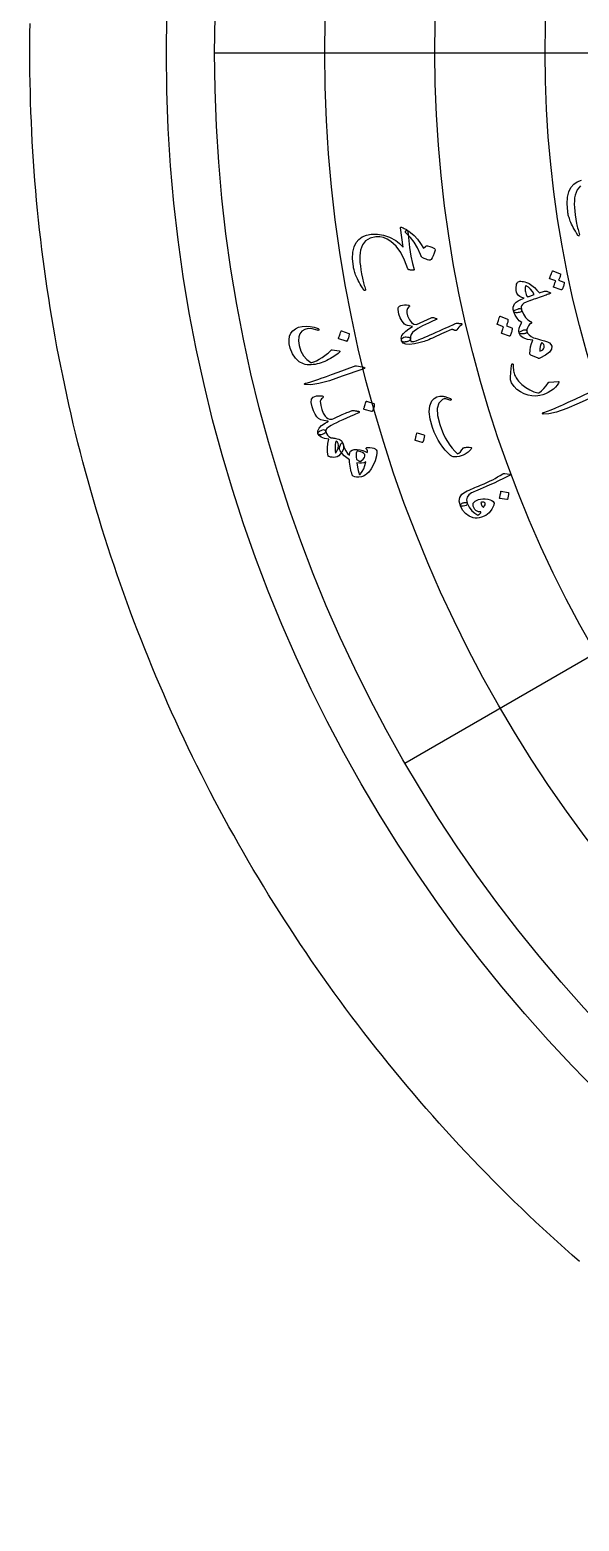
# Model space of a CAD drawing. Header units: millimetres. Extents: x -150 to 150, y -150 to 184.
# Drawn here: x -150 to -98.7, y -137.2 to 2.2 of the extents above; entities that cross this region are included whole.
import ezdxf

# ---------------------------------------------------------------- set-up
doc = ezdxf.new("R2010")
doc.units = ezdxf.units.MM
for name, color, linetype in [('CUT_OUTER', 1, 'Continuous'), ('ENGRAVE', 7, 'Continuous'), ('ENGRAVE_FINE', 8, 'Continuous'), ('GUIDE', 3, 'Continuous'), ('TEXT', 5, 'Continuous')]:
    doc.layers.add(name, color=color, linetype=linetype)

msp = doc.modelspace()

# ---------------------------------------------------------------- linework, layer by layer
at = {"layer": 'CUT_OUTER'}
msp.add_lwpolyline([(-98.671, -112.978), (-99.3624, -112.3705), (-100.05, -111.7587), (-100.7338, -111.1427), (-101.4139, -110.5225), (-102.0901, -109.8981), (-102.7626, -109.2697), (-103.4311, -108.6371), (-104.0957, -108.0004), (-104.7564, -107.3596), (-105.4132, -106.7148), (-106.066, -106.066), (-106.7148, -105.4132), (-107.3596, -104.7564), (-108.0004, -104.0957), (-108.6371, -103.4311), (-109.2697, -102.7626), (-109.8981, -102.0901), (-110.5225, -101.4139), (-111.1427, -100.7338), (-111.7587, -100.05), (-112.3705, -99.3624), (-112.978, -98.671), (-113.5813, -97.9759), (-114.1804, -97.2772), (-114.7751, -96.5747), (-115.3655, -95.8687), (-115.9516, -95.159), (-116.5333, -94.4457), (-117.1106, -93.7289), (-117.6835, -93.0086), (-118.252, -92.2847), (-118.816, -91.5574), (-119.3755, -90.8267), (-119.9306, -90.0925), (-120.4811, -89.3549), (-121.0271, -88.614), (-121.5686, -87.8697), (-122.1054, -87.1221), (-122.6377, -86.3712), (-123.1654, -85.6171), (-123.6884, -84.8598), (-124.2068, -84.0992), (-124.7204, -83.3355), (-125.2294, -82.5687), (-125.7337, -81.7987), (-126.2332, -81.0257), (-126.728, -80.2496), (-127.2181, -79.4705), (-127.7033, -78.6885), (-128.1837, -77.9034), (-128.6593, -77.1154), (-129.13, -76.3245), (-129.5959, -75.5308), (-130.0569, -74.7342), (-130.513, -73.9347), (-130.9642, -73.1325), (-131.4105, -72.3276), (-131.8518, -71.5199), (-132.2882, -70.7095), (-132.7196, -69.8965), (-133.1459, -69.0808), (-133.5673, -68.2625), (-133.9836, -67.4417), (-134.3949, -66.6183), (-134.8012, -65.7924), (-135.2023, -64.9641), (-135.5984, -64.1333), (-135.9894, -63.3), (-136.3752, -62.4644), (-136.7559, -61.6265), (-137.1315, -60.7862), (-137.5019, -59.9436), (-137.8671, -59.0988), (-138.2271, -58.2518), (-138.5819, -57.4025), (-138.9315, -56.5511), (-139.2759, -55.6976), (-139.615, -54.8419), (-139.9489, -53.9843), (-140.2775, -53.1245), (-140.6009, -52.2628), (-140.9189, -51.3991), (-141.2316, -50.5335), (-141.539, -49.6659), (-141.8411, -48.7965), (-142.1378, -47.9253), (-142.4292, -47.0523), (-142.7153, -46.1774), (-142.9959, -45.3009), (-143.2712, -44.4226), (-143.5411, -43.5427), (-143.8055, -42.6611), (-144.0646, -41.778), (-144.3182, -40.8932), (-144.5664, -40.0069), (-144.8092, -39.1191), (-145.0465, -38.2298), (-145.2783, -37.3391), (-145.5047, -36.447), (-145.7256, -35.5535), (-145.941, -34.6587), (-146.1509, -33.7626), (-146.3553, -32.8652), (-146.5542, -31.9665), (-146.7476, -31.0667), (-146.9355, -30.1657), (-147.1178, -29.2635), (-147.2946, -28.3603), (-147.4658, -27.456), (-147.6315, -26.5506), (-147.7916, -25.6443), (-147.9462, -24.737), (-148.0952, -23.8287), (-148.2386, -22.9196), (-148.3765, -22.0096), (-148.5087, -21.0987), (-148.6354, -20.1871), (-148.7565, -19.2747), (-148.8719, -18.3616), (-148.9818, -17.4478), (-149.086, -16.5333), (-149.1847, -15.6182), (-149.2777, -14.7026), (-149.3651, -13.7863), (-149.4469, -12.8696), (-149.523, -11.9524), (-149.5936, -11.0347), (-149.6585, -10.1166), (-149.7177, -9.1981), (-149.7713, -8.2793), (-149.8193, -7.3602), (-149.8617, -6.4407), (-149.8984, -5.5211), (-149.9294, -4.6012), (-149.9548, -3.6812), (-149.9746, -2.761), (-149.9887, -1.8407), (-149.9972, -0.9204), (-150, 0), (-149.9972, 0.9204), (-149.9887, 1.8407), (-149.9746, 2.761)], dxfattribs=at)
at = {"layer": 'ENGRAVE'}
for radius in [132.75, 112.1737]:
    msp.add_circle((0, 0), radius, dxfattribs=at)
at = {"layer": 'ENGRAVE_FINE'}
for points in [[(-132.75, 0), (-112.1737, 0)], [(-112.1737, 0), (-91.5975, 0)], [(-114.9649, -66.375), (-97.1453, -56.0869)]]:
    msp.add_lwpolyline(points, dxfattribs=at)
for radius in [122.4619, 101.8856]:
    msp.add_circle((0, 0), radius, dxfattribs=at)
at = {"layer": 'GUIDE'}
msp.add_circle((0, 0), 137.25, dxfattribs=at)
at = {"layer": 'TEXT'}
for points in [[(-98.6819, -17.0793), (-98.7121, -17.09), (-98.7488, -17.0934), (-98.7782, -17.0896), (-98.8004, -17.0786), (-98.8153, -17.0604), (-98.94, -16.8585), (-99.0541, -16.6662), (-99.1576, -16.4837), (-99.2506, -16.3111), (-99.3336, -16.149), (-99.407, -15.998), (-99.4708, -15.8582), (-99.5251, -15.7297), (-99.5692, -15.6076), (-99.6099, -15.4884), (-99.6472, -15.3721), (-99.6811, -15.2587), (-99.7107, -15.1476), (-99.7353, -15.0382), (-99.7548, -14.9305), (-99.7692, -14.8244), (-99.8205, -14.0939), (-99.7878, -13.4752), (-99.673, -12.9693), (-99.4779, -12.5768), (-99.2091, -12.2742), (-98.8789, -12.0468), (-98.4879, -11.8939)], [(-98.5853, -12.4211), (-98.8924, -12.7926), (-99.0772, -13.2931), (-99.1189, -13.5461), (-99.1437, -13.8217), (-99.1515, -14.1197), (-99.1419, -14.4402), (-99.1154, -14.7824), (-99.0723, -15.1459), (-99.0123, -15.5304), (-98.9351, -15.9359), (-98.9039, -16.0794), (-98.8719, -16.2203), (-98.8392, -16.3586), (-98.8059, -16.4943), (-98.7719, -16.6264), (-98.7377, -16.754), (-98.703, -16.877), (-98.6681, -16.9956)], [(-96.815, -31.9041), (-98.7018, -32.7246), (-99.8597, -33.2282), (-100.8049, -33.5698), (-101.5382, -33.7467), (-102.0599, -33.7575), (-102.1075, -33.7436), (-102.1361, -33.7269), (-102.1459, -33.7072), (-102.1368, -33.6846), (-102.1182, -33.6629), (-102.0912, -33.6428), (-102.0559, -33.6245), (-102.0124, -33.6079), (-101.6684, -33.4946), (-101.3088, -33.3584), (-100.9335, -33.1995), (-100.5425, -33.0182), (-100.4396, -32.9728), (-100.1628, -32.8475), (-99.7118, -32.6424), (-99.0865, -32.3582), (-97.7027, -31.7188)]]:
    msp.add_lwpolyline(points, dxfattribs=at)
for points in [[(-114.6495, -17.2478), (-114.5372, -18.1929), (-114.409, -19.0053), (-114.2676, -19.6849), (-114.1155, -20.2314), (-114.1104, -20.2482), (-114.1089, -20.2632), (-114.111, -20.2765), (-114.1167, -20.2881), (-114.1257, -20.2975), (-114.1375, -20.304), (-114.1522, -20.3078), (-114.1697, -20.3088), (-114.239, -20.3063), (-114.3028, -20.3033), (-114.361, -20.2997), (-114.4136, -20.2956), (-114.4607, -20.291), (-114.5022, -20.2859), (-114.5381, -20.2802), (-114.5685, -20.274), (-114.618, -20.2582), (-114.6562, -20.2366), (-114.6832, -20.2092), (-114.699, -20.1761), (-114.9983, -19.3545), (-115.3611, -18.6542), (-115.7895, -18.0747), (-116.2856, -17.6156), (-116.6245, -17.3954), (-116.9699, -17.2491), (-117.3218, -17.1775), (-117.6805, -17.181), (-118.2259, -17.3079), (-118.6487, -17.5587), (-118.9482, -17.9344), (-119.1232, -18.4352), (-119.1601, -18.6871), (-119.1799, -18.9611), (-119.1823, -19.257), (-119.1673, -19.5747), (-119.1351, -19.9137), (-119.0862, -20.2735), (-119.0203, -20.654), (-118.9373, -21.0549), (-118.9041, -21.1968), (-118.8702, -21.3361), (-118.8357, -21.4728), (-118.8005, -21.6069), (-118.7649, -21.7375), (-118.729, -21.8635), (-118.6928, -21.9851), (-118.6564, -22.1022), (-118.6478, -22.1384), (-118.6521, -22.1662), (-118.6692, -22.1856), (-118.6993, -22.1966), (-118.7359, -22.2005), (-118.7654, -22.1971), (-118.7877, -22.1866), (-118.8028, -22.1688), (-118.9299, -21.9703), (-119.0464, -21.7814), (-119.1522, -21.602), (-119.2476, -21.4324), (-119.3327, -21.273), (-119.4082, -21.1245), (-119.4739, -20.987), (-119.53, -20.8605), (-119.5759, -20.7403), (-119.6184, -20.6229), (-119.6574, -20.5083), (-119.693, -20.3965), (-119.7244, -20.287), (-119.7506, -20.179), (-119.7718, -20.0725), (-119.7879, -19.9677), (-119.8516, -19.2448), (-119.8301, -18.6309), (-119.725, -18.1269), (-119.5379, -17.7332), (-119.2753, -17.427), (-118.9501, -17.1936), (-118.5625, -17.0327), (-118.113, -16.9435), (-117.5404, -16.9366), (-116.9696, -17.0333), (-116.4003, -17.2321), (-115.8321, -17.5318), (-115.655, -17.6548), (-115.4812, -17.7979), (-115.3107, -17.9608), (-115.1434, -18.1435), (-115.3955, -16.358), (-115.3832, -16.3125), (-115.3526, -16.2899), (-115.3038, -16.29), (-115.2367, -16.3129), (-115.1372, -16.3599), (-115.0476, -16.4025), (-114.9679, -16.4408), (-114.8983, -16.4749), (-114.8391, -16.5048), (-114.7908, -16.5306), (-114.7534, -16.5524), (-114.7269, -16.5701), (-114.7158, -16.6171), (-114.6995, -16.7458), (-114.6775, -16.956), (-114.6495, -17.2478)], [(-113.5255, -18.8344), (-113.7964, -18.2268), (-114.1011, -17.699), (-114.4408, -17.251), (-114.8165, -16.8828), (-114.8741, -16.8261), (-114.9099, -16.7709), (-114.9239, -16.7171), (-114.916, -16.6649), (-114.855, -16.5965), (-114.7557, -16.5911), (-114.6183, -16.6484), (-114.4426, -16.7681), (-114.1126, -17.0622), (-113.8017, -17.4087), (-113.5096, -17.8075), (-113.2355, -18.2585), (-113.0521, -18.0881), (-113.0048, -18.0541), (-112.9554, -18.0338), (-112.9038, -18.0269), (-112.85, -18.0336), (-112.6386, -18.099), (-112.4624, -18.1615), (-112.3214, -18.2212), (-112.2157, -18.2781), (-112.1637, -18.3171), (-112.1329, -18.3585), (-112.1233, -18.4025), (-112.135, -18.449), (-112.2389, -18.7255), (-112.3399, -18.9606), (-112.438, -19.1542), (-112.5337, -19.3061), (-112.5673, -19.3383), (-112.6133, -19.3587), (-112.6717, -19.3673), (-112.7425, -19.3642), (-112.8571, -19.3361), (-112.9995, -19.2838), (-113.1694, -19.2072), (-113.367, -19.1061), (-113.3989, -19.076), (-113.436, -19.0207), (-113.4782, -18.9402), (-113.5255, -18.8344)], [(-100.1216, -21.4231), (-100.1093, -21.4308), (-100.1002, -21.4433), (-100.0944, -21.4606), (-100.0918, -21.4828), (-100.1052, -21.567), (-100.1221, -21.6494), (-100.1426, -21.7301), (-100.1667, -21.809), (-100.1947, -21.8868), (-100.227, -21.9641), (-100.2637, -22.0408), (-100.3047, -22.1169), (-100.3188, -22.133), (-100.3355, -22.1424), (-100.3547, -22.1451), (-100.3764, -22.1411), (-101.0808, -21.8953), (-101.0912, -21.8866), (-101.0946, -21.8712), (-101.0908, -21.849), (-101.08, -21.82), (-101.0686, -21.7993), (-101.0541, -21.7665), (-101.0362, -21.7214), (-101.0151, -21.6643), (-100.9902, -21.5943), (-100.9612, -21.5111), (-100.9281, -21.4146), (-100.8907, -21.3047), (-101.4372, -21.1027), (-101.4549, -21.0917), (-101.4622, -21.0745), (-101.4591, -21.0509), (-101.4456, -21.0209), (-101.4339, -20.995), (-101.4167, -20.9544), (-101.3939, -20.8992), (-101.3656, -20.8293), (-101.3319, -20.7437), (-101.293, -20.6416), (-101.2489, -20.5229), (-101.1994, -20.3877), (-101.1896, -20.3727), (-101.1784, -20.3648), (-101.1658, -20.3638), (-101.1518, -20.3698), (-100.4743, -20.6378), (-100.462, -20.6456), (-100.453, -20.6583), (-100.4473, -20.6757), (-100.4449, -20.6979), (-100.4534, -20.7689), (-100.4659, -20.8386), (-100.4824, -20.9071), (-100.5028, -20.9745), (-100.5267, -21.0405), (-100.5534, -21.1051), (-100.5831, -21.1683), (-100.6158, -21.2301)], [(-101.4463, -22.3771), (-101.3849, -22.4128), (-101.3706, -22.4484), (-101.4034, -22.484), (-101.4833, -22.5196), (-101.5326, -22.5363), (-101.6006, -22.5603), (-101.6874, -22.5917), (-101.7928, -22.6304), (-101.9181, -22.6762), (-102.0644, -22.7288), (-102.2316, -22.7883), (-102.4198, -22.8546), (-102.6046, -22.92), (-102.7702, -22.9786), (-102.9164, -23.0302), (-103.0432, -23.0748), (-103.1503, -23.1124), (-103.2369, -23.1428), (-103.3032, -23.166), (-103.3492, -23.1819), (-103.6372, -23.2905), (-103.8546, -23.4028), (-104.0015, -23.5189), (-104.0778, -23.6387), (-104.1003, -23.7162), (-104.1063, -23.8051), (-104.0957, -23.9053), (-104.0684, -24.0168), (-104.0638, -24.0855), (-104.0841, -24.1437), (-104.1294, -24.1915), (-104.1995, -24.229), (-104.288, -24.2571), (-104.3798, -24.2752), (-104.4751, -24.2833), (-104.5738, -24.2812), (-104.6603, -24.2692), (-104.7271, -24.2493), (-104.7743, -24.2216), (-104.8018, -24.1861), (-104.8495, -23.969), (-104.8533, -23.7735), (-104.8132, -23.5999), (-104.7294, -23.4481), (-104.5884, -23.305), (-104.391, -23.1692), (-104.1374, -23.0407), (-103.8274, -22.9195), (-104.0485, -22.8467), (-104.228, -22.7622), (-104.3661, -22.6662), (-104.4626, -22.5589), (-104.5091, -22.4648), (-104.5439, -22.3499), (-104.5669, -22.2141), (-104.5781, -22.0576), (-104.576, -21.8897), (-104.5622, -21.7463), (-104.5366, -21.6276), (-104.4995, -21.5334), (-104.4462, -21.4526), (-104.3851, -21.3939), (-104.3163, -21.3573), (-104.2398, -21.3427), (-104.1407, -21.3422), (-104.0286, -21.3529), (-103.9035, -21.3748), (-103.7654, -21.4077), (-103.6254, -21.447), (-103.5128, -21.4834), (-103.4274, -21.5167), (-103.3692, -21.5472), (-103.1193, -21.7307), (-102.8769, -21.9362), (-102.6421, -22.1636), (-102.4146, -22.4128), (-102.2602, -22.3679), (-102.1265, -22.3307), (-102.0136, -22.3013), (-101.9215, -22.2796), (-101.8429, -22.2671), (-101.7705, -22.2655), (-101.7043, -22.2747), (-101.6443, -22.2946)], [(-102.9005, -22.5787), (-103.0663, -22.3063), (-103.2454, -22.0829), (-103.438, -21.9087), (-103.6444, -21.7838), (-103.6702, -21.778), (-103.6915, -21.783), (-103.7085, -21.7988), (-103.7211, -21.8255), (-103.7396, -21.9186), (-103.7479, -22.0171), (-103.7458, -22.121), (-103.7335, -22.2301), (-103.7107, -22.3446), (-103.6777, -22.4643), (-103.6342, -22.5892), (-103.5803, -22.7193), (-103.5691, -22.7387), (-103.5525, -22.7581), (-103.5306, -22.7774), (-103.5034, -22.7966), (-103.4376, -22.777), (-103.3691, -22.7552), (-103.2978, -22.7312), (-103.2238, -22.7051), (-103.1471, -22.6768), (-103.0676, -22.6462), (-102.9855, -22.6135), (-102.9005, -22.5787)], [(-115.2801, -26.9371), (-115.3061, -26.7863), (-115.3103, -26.6509), (-115.2927, -26.5309), (-115.2533, -26.4263), (-115.1101, -26.2168), (-114.898, -26.003), (-114.6171, -25.7849), (-114.2674, -25.5629), (-114.5316, -25.5225), (-114.7448, -25.4714), (-114.907, -25.4096), (-115.0181, -25.3373), (-115.2321, -25.0834), (-115.4014, -24.7728), (-115.5257, -24.4057), (-115.6043, -23.9826), (-115.6007, -23.8576), (-115.5568, -23.7532), (-115.4724, -23.6696), (-115.3478, -23.6066), (-115.1946, -23.5651), (-115.0244, -23.5461), (-114.8373, -23.5494), (-114.6334, -23.5749), (-114.6048, -23.5824), (-114.5818, -23.5948), (-114.5645, -23.6123), (-114.5527, -23.6346), (-114.5474, -23.665), (-114.5523, -23.6918), (-114.5674, -23.715), (-114.5928, -23.7346), (-114.7328, -23.8807), (-114.8018, -24.0708), (-114.7996, -24.3045), (-114.7258, -24.5817), (-114.5533, -24.951), (-114.356, -25.2068), (-114.1346, -25.3493), (-113.8896, -25.379), (-112.5327, -24.7672), (-112.4695, -24.7429), (-112.4116, -24.7292), (-112.359, -24.7261), (-112.3117, -24.7336), (-112.067, -24.8074), (-112.0346, -24.8186), (-112.0105, -24.8306), (-111.9948, -24.8436), (-111.9874, -24.8574), (-111.9938, -24.88), (-112.0153, -24.9031), (-112.052, -24.9267), (-112.1037, -24.9509), (-112.4508, -25.1034), (-112.7692, -25.2495), (-113.0591, -25.3891), (-113.3204, -25.5222), (-113.5533, -25.6478), (-113.7581, -25.765), (-113.9347, -25.8737), (-114.0832, -25.9739), (-114.2664, -26.138), (-114.3912, -26.3191), (-114.4576, -26.5169), (-114.4655, -26.7314), (-114.4712, -26.7925), (-114.503, -26.8482), (-114.5609, -26.8985), (-114.6449, -26.9433), (-114.6906, -26.9609), (-114.7373, -26.9767), (-114.7848, -26.9907), (-114.8332, -27.0031), (-114.8827, -27.0128), (-114.9335, -27.0189), (-114.9857, -27.0215), (-115.0391, -27.0205), (-115.1381, -27.0117), (-115.2112, -26.9948), (-115.2585, -26.97), (-115.2801, -26.9371)], [(-104.9919, -25.7003), (-104.9793, -25.7082), (-104.9696, -25.7212), (-104.963, -25.7393), (-104.9595, -25.7626), (-104.9694, -25.8515), (-104.9829, -25.9385), (-105, -26.0238), (-105.0207, -26.1073), (-105.0455, -26.1896), (-105.0746, -26.2715), (-105.1081, -26.3528), (-105.146, -26.4337), (-105.1595, -26.4509), (-105.1758, -26.4611), (-105.195, -26.4642), (-105.2169, -26.4604), (-105.9334, -26.2144), (-105.9442, -26.2054), (-105.9482, -26.1892), (-105.9454, -26.1658), (-105.9357, -26.1352), (-105.9253, -26.1132), (-105.9121, -26.0784), (-105.8961, -26.0307), (-105.8773, -25.9701), (-105.8553, -25.8961), (-105.8298, -25.808), (-105.8006, -25.7059), (-105.7677, -25.5897), (-106.3239, -25.387), (-106.3421, -25.3759), (-106.3502, -25.3578), (-106.3481, -25.333), (-106.3358, -25.3012), (-106.3251, -25.2737), (-106.3095, -25.2307), (-106.289, -25.1722), (-106.2636, -25.0981), (-106.2334, -25.0074), (-106.1987, -24.8993), (-106.1594, -24.7735), (-106.1154, -24.6303), (-106.1062, -24.6144), (-106.0953, -24.6058), (-106.0828, -24.6046), (-106.0685, -24.6106), (-105.3784, -24.8802), (-105.3657, -24.8882), (-105.3562, -24.9013), (-105.3497, -24.9195), (-105.3464, -24.9429), (-105.352, -25.0177), (-105.3616, -25.0914), (-105.3752, -25.1638), (-105.3928, -25.2351), (-105.414, -25.305), (-105.4381, -25.3735), (-105.4652, -25.4405), (-105.4954, -25.5061)], [(-103.5868, -26.0157), (-103.5913, -26.0858), (-103.6011, -26.1388), (-103.6163, -26.1747), (-103.6369, -26.1935), (-103.6718, -26.2088), (-103.7159, -26.2221), (-103.7691, -26.2334), (-103.8315, -26.2426), (-104.0345, -26.2607), (-104.1831, -26.2594), (-104.2772, -26.2388), (-104.3168, -26.199), (-104.3415, -25.969), (-104.3037, -25.7238), (-104.2034, -25.4637), (-104.0404, -25.1891), (-104.2901, -25.0254), (-104.5005, -24.8036), (-104.6713, -24.5237), (-104.8018, -24.1861), (-104.8029, -24.1466), (-104.787, -24.1108), (-104.7541, -24.0788), (-104.7043, -24.0505), (-104.3771, -23.906), (-104.3405, -23.89), (-104.2985, -23.8836), (-104.2511, -23.8869), (-104.1983, -23.8996), (-104.1554, -23.9184), (-104.1195, -23.9442), (-104.0905, -23.977), (-104.0684, -24.0168), (-103.9108, -24.4169), (-103.7205, -24.7308), (-103.4982, -24.9585), (-103.2445, -25.0999), (-103.2106, -25.1154), (-103.1839, -25.1369), (-103.1642, -25.1645), (-103.1517, -25.1981), (-103.1485, -25.2313), (-103.1566, -25.2575), (-103.1761, -25.2768), (-103.2069, -25.2892), (-103.2371, -25.2977), (-103.2628, -25.3073), (-103.2839, -25.3178), (-103.3004, -25.3294), (-103.4306, -25.5069), (-103.5218, -25.6805), (-103.5738, -25.8501), (-103.5868, -26.0157)], [(-121.095, -27.9806), (-121.217, -28.0795), (-121.3455, -28.1779), (-121.4804, -28.2759), (-121.622, -28.3734), (-121.7712, -28.4698), (-121.9295, -28.5641), (-122.0968, -28.6565), (-122.2732, -28.7469), (-122.4503, -28.8307), (-122.6279, -28.9051), (-122.8062, -28.9702), (-122.9851, -29.0258), (-123.1651, -29.072), (-123.3468, -29.109), (-123.5301, -29.1366), (-123.7151, -29.1549), (-123.9127, -29.1594), (-124.0995, -29.146), (-124.2754, -29.1148), (-124.4404, -29.0656), (-124.8378, -28.859), (-125.1769, -28.5429), (-125.457, -28.1172), (-125.6768, -27.5822), (-125.7743, -27.1815), (-125.7974, -26.8169), (-125.7467, -26.4892), (-125.6222, -26.1988), (-125.4335, -25.9611), (-125.1933, -25.775), (-124.9019, -25.6403), (-124.5594, -25.5566), (-124.1842, -25.5282), (-123.8127, -25.5547), (-123.4447, -25.6356), (-123.0802, -25.7705), (-123.0367, -25.7948), (-123.0097, -25.8214), (-122.9993, -25.8506), (-123.0055, -25.8821), (-123.0254, -25.9144), (-123.0596, -25.9296), (-123.1081, -25.9276), (-123.1709, -25.9084), (-123.6189, -25.7916), (-124.0056, -25.7676), (-124.3312, -25.8374), (-124.5954, -26.0018), (-124.7844, -26.2419), (-124.8906, -26.5481), (-124.9135, -26.9204), (-124.8526, -27.3581), (-124.687, -27.8668), (-124.4477, -28.2988), (-124.1353, -28.6535), (-123.7506, -28.9304), (-123.7382, -28.935), (-123.7213, -28.9364), (-123.6997, -28.9346), (-123.6735, -28.9296), (-123.4721, -28.8701), (-123.2445, -28.7713), (-122.9906, -28.6333), (-122.7103, -28.4564), (-122.5706, -28.3611), (-122.4411, -28.2704), (-122.3218, -28.1843), (-122.2126, -28.1028), (-122.1142, -28.0255), (-122.0273, -27.952), (-121.9519, -27.8823), (-121.8878, -27.8162), (-121.8539, -27.7841), (-121.8207, -27.7628), (-121.7882, -27.7522), (-121.7566, -27.7524), (-121.0982, -27.855), (-121.0579, -27.8694), (-121.0439, -27.8951), (-121.0563, -27.9322), (-121.095, -27.9806)], [(-120.2023, -26.2309), (-120.1899, -26.2386), (-120.1807, -26.2512), (-120.1748, -26.2686), (-120.1721, -26.2909), (-120.2025, -26.4594), (-120.249, -26.6222), (-120.3116, -26.7794), (-120.3902, -26.931), (-120.4037, -26.9471), (-120.4188, -26.9562), (-120.4355, -26.9584), (-120.4537, -26.9536), (-121.1575, -26.7163), (-121.1754, -26.7055), (-121.183, -26.6883), (-121.1802, -26.6646), (-121.167, -26.6344), (-121.1556, -26.6083), (-121.1389, -26.5674), (-121.1168, -26.5117), (-121.0894, -26.4413), (-121.0569, -26.3551), (-121.0193, -26.2522), (-120.9768, -26.1326), (-120.9291, -25.9964), (-120.9203, -25.9778), (-120.9097, -25.9672), (-120.8975, -25.9645), (-120.8835, -25.9699)], [(-109.7496, -25.2826), (-109.7118, -25.2872), (-109.6829, -25.2986), (-109.663, -25.3166), (-109.6521, -25.3413), (-109.6508, -25.3655), (-109.6582, -25.3889), (-109.6745, -25.4116), (-109.6994, -25.4335), (-109.832, -25.5299), (-109.9445, -25.6348), (-110.0369, -25.7481), (-110.109, -25.8699), (-110.1434, -25.9124), (-110.1869, -25.9365), (-110.2395, -25.9424), (-110.3011, -25.9299), (-110.3342, -25.9189), (-110.3675, -25.9074), (-110.4008, -25.8954), (-110.4343, -25.883), (-110.4677, -25.8706), (-110.5011, -25.8586), (-110.5343, -25.8471), (-110.5675, -25.836), (-110.6367, -25.8563), (-110.8248, -25.9353), (-111.1318, -26.0732), (-111.5575, -26.2704), (-111.7912, -26.3797), (-112.0109, -26.4812), (-112.2167, -26.5748), (-112.4087, -26.6606), (-112.5863, -26.7379), (-112.7494, -26.8061), (-112.898, -26.8653), (-113.032, -26.9153), (-113.159, -26.9594), (-113.2867, -27.0008), (-113.4151, -27.0395), (-113.544, -27.0756), (-113.6741, -27.109), (-113.8057, -27.1399), (-113.9389, -27.1683), (-114.0737, -27.1941), (-114.5327, -27.2499), (-114.8854, -27.2267), (-115.1316, -27.1242), (-115.2711, -26.9428), (-115.2972, -26.843), (-115.2878, -26.7564), (-115.2428, -26.6828), (-115.1624, -26.6225), (-115.0616, -26.5779), (-114.9556, -26.5515), (-114.8445, -26.5432), (-114.7282, -26.5531), (-114.6174, -26.5766), (-114.5369, -26.613), (-114.4869, -26.6621), (-114.4672, -26.724), (-114.4592, -26.7735), (-114.4519, -26.8179), (-114.4453, -26.8571), (-114.4395, -26.8912), (-114.4333, -26.9204), (-114.4259, -26.9449), (-114.4171, -26.9648), (-114.4071, -26.9801), (-114.2917, -26.9876), (-114.1254, -26.9599), (-113.9083, -26.897), (-113.6401, -26.7992), (-113.4821, -26.7356), (-113.3015, -26.6601), (-113.0985, -26.5728), (-112.8728, -26.4736), (-112.6241, -26.363), (-112.3517, -26.2415), (-112.0555, -26.1091), (-111.7356, -25.9658), (-111.4228, -25.8256), (-111.1481, -25.702), (-110.9115, -25.595), (-110.713, -25.5045), (-110.5527, -25.4308), (-110.4302, -25.3743), (-110.3458, -25.335), (-110.2995, -25.3127), (-110.2377, -25.2888), (-110.1693, -25.2736), (-110.094, -25.267), (-110.012, -25.269), (-109.9702, -25.2735), (-109.931, -25.2772), (-109.8944, -25.2801), (-109.8603, -25.2822), (-109.8287, -25.2835), (-109.7998, -25.284), (-109.7734, -25.2837), (-109.7496, -25.2826)], [(-101.2505, -27.417), (-101.2722, -27.6916), (-101.4683, -27.9685), (-101.8389, -28.2485), (-102.384, -28.5319), (-102.4245, -28.5481), (-102.462, -28.5558), (-102.4964, -28.555), (-102.5277, -28.5458), (-103.2072, -28.253), (-103.2495, -28.2312), (-103.28, -28.2007), (-103.2988, -28.1615), (-103.3059, -28.1136), (-103.2854, -27.7812), (-103.2307, -27.4599), (-103.1418, -27.15), (-103.0189, -26.8517), (-103.5351, -26.7709), (-103.9237, -26.6348), (-104.1844, -26.4439), (-104.3168, -26.199), (-104.3135, -26.167), (-104.2892, -26.1287), (-104.2438, -26.084), (-104.1774, -26.033), (-104.0052, -25.9371), (-103.8616, -25.8822), (-103.7465, -25.8682), (-103.6601, -25.895), (-103.6357, -25.9172), (-103.6154, -25.9446), (-103.5991, -25.9775), (-103.5868, -26.0157), (-103.5085, -26.1936), (-103.3763, -26.3533), (-103.1902, -26.4945), (-102.9502, -26.617), (-102.8173, -26.6632), (-102.6018, -26.7278), (-102.3037, -26.8102), (-101.9229, -26.9098), (-101.6651, -26.9973), (-101.4671, -27.1108), (-101.329, -27.2507), (-101.2505, -27.417)], [(-102.197, -27.0511), (-102.2831, -27.2359), (-102.3413, -27.4353), (-102.3715, -27.6491), (-102.3735, -27.8772), (-102.2178, -27.8224), (-102.0998, -27.7443), (-102.0195, -27.6431), (-101.9768, -27.5187), (-101.9725, -27.3876), (-102.0078, -27.2661), (-102.0826, -27.154), (-102.197, -27.0511)], [(-118.9644, -29.3412), (-118.7956, -29.3792), (-118.7279, -29.4265), (-118.7613, -29.4832), (-118.8956, -29.5494), (-120.8383, -30.2272), (-122.0307, -30.6428), (-122.9988, -30.9124), (-123.7433, -31.0337), (-124.2644, -31.0057), (-124.3107, -30.9884), (-124.338, -30.9696), (-124.3463, -30.9493), (-124.3356, -30.9275), (-124.3153, -30.9072), (-124.2869, -30.8893), (-124.2504, -30.8736), (-124.2057, -30.8604), (-123.8542, -30.773), (-123.4854, -30.6641), (-123.0993, -30.5337), (-122.6959, -30.382), (-122.5899, -30.3444), (-122.3045, -30.24), (-121.8396, -30.069), (-121.1949, -29.8319), (-119.7678, -29.296), (-119.6906, -29.2729), (-119.6175, -29.2593), (-119.5486, -29.255), (-119.4838, -29.26)], [(-100.6421, -30.7093), (-100.6263, -30.7093), (-100.6131, -30.7112), (-100.6026, -30.7151), (-100.5949, -30.7209), (-100.5861, -30.7426), (-100.5877, -30.7729), (-100.5998, -30.8119), (-100.6224, -30.8595), (-100.7512, -31.0578), (-100.9128, -31.245), (-101.1072, -31.421), (-101.3345, -31.5859), (-101.587, -31.7383), (-101.8435, -31.8637), (-102.1042, -31.9618), (-102.3691, -32.0325), (-102.7357, -32.0683), (-103.1031, -32.0525), (-103.4711, -31.9845), (-103.8396, -31.8641), (-104.1924, -31.6915), (-104.5051, -31.4649), (-104.7774, -31.1843), (-105.0087, -30.8499), (-105.0584, -30.7565), (-105.093, -30.6587), (-105.1125, -30.5564), (-105.1167, -30.4497), (-105.1053, -30.198), (-105.0925, -29.9703), (-105.0784, -29.7666), (-105.0631, -29.5869), (-105.0467, -29.4317), (-105.0291, -29.3014), (-105.0105, -29.196), (-104.9908, -29.1156), (-104.9827, -29.0977), (-104.9735, -29.084), (-104.9631, -29.0745), (-104.9516, -29.069), (-104.9356, -29.0663), (-104.9197, -29.0669), (-104.9039, -29.0709), (-104.8883, -29.0782), (-104.8749, -29.0895), (-104.8656, -29.1054), (-104.8605, -29.1257), (-104.8596, -29.1505), (-104.8571, -29.3025), (-104.8496, -29.4465), (-104.8371, -29.5824), (-104.8197, -29.7104), (-104.797, -29.8313), (-104.7688, -29.9462), (-104.7352, -30.055), (-104.6961, -30.1578), (-104.6495, -30.2582), (-104.5932, -30.3596), (-104.5272, -30.462), (-104.4515, -30.5654), (-104.3657, -30.6697), (-104.2691, -30.7746), (-104.1619, -30.8801), (-104.0439, -30.9861), (-103.6798, -31.2727), (-103.3087, -31.4984), (-102.9312, -31.6637), (-102.5475, -31.7689), (-102.5175, -31.774), (-102.4853, -31.7717), (-102.4511, -31.7622), (-102.4147, -31.7454), (-102.2167, -31.5913), (-102.0085, -31.3815), (-101.7896, -31.1164), (-101.5597, -30.7966), (-101.5437, -30.7808), (-101.5285, -30.7697), (-101.5141, -30.7631), (-101.5005, -30.7612)], [(-122.3702, -35.3723), (-122.3814, -35.439), (-122.4121, -35.4984), (-122.4623, -35.5502), (-122.5322, -35.5946), (-122.6223, -35.6367), (-122.7116, -35.6665), (-122.8001, -35.684), (-122.8879, -35.6892), (-122.9663, -35.6816), (-123.0266, -35.6612), (-123.069, -35.6277), (-123.0933, -35.5813), (-123.0966, -35.3186), (-122.9859, -35.0687), (-122.7614, -34.8321), (-122.4232, -34.6089), (-122.3633, -34.5756), (-122.3115, -34.5467), (-122.2676, -34.5223), (-122.2316, -34.5024), (-122.2037, -34.4869), (-122.1837, -34.4758), (-122.1718, -34.4692), (-122.1678, -34.4669), (-122.1476, -34.4482), (-122.1444, -34.4342), (-122.1584, -34.4251), (-122.1895, -34.4208), (-122.5371, -34.3702), (-122.8228, -34.2841), (-123.0465, -34.1626), (-123.2081, -34.0058), (-123.3675, -33.7572), (-123.5069, -33.4524), (-123.6257, -33.0915), (-123.7236, -32.6746), (-123.7118, -32.376), (-123.5463, -32.1719), (-123.2275, -32.0623), (-122.7558, -32.0462), (-122.6963, -32.055), (-122.6496, -32.0726), (-122.6157, -32.0989), (-122.5946, -32.1339), (-122.5883, -32.1723), (-122.5988, -32.2086), (-122.626, -32.2428), (-122.67, -32.275), (-122.7638, -32.3436), (-122.8299, -32.4147), (-122.8683, -32.4883), (-122.879, -32.5645), (-122.8351, -32.9641), (-122.7428, -33.3303), (-122.6022, -33.6627), (-122.4136, -33.9607), (-122.3009, -34.0812), (-122.169, -34.169), (-122.0178, -34.224), (-121.8476, -34.2463), (-121.7768, -34.222), (-121.6149, -34.1549), (-121.3618, -34.0449), (-121.0175, -33.8922), (-120.8329, -33.812), (-120.6661, -33.7401), (-120.517, -33.6764), (-120.3857, -33.6209), (-120.2733, -33.5735), (-120.181, -33.5338), (-120.1087, -33.5019), (-120.0566, -33.4777), (-119.9751, -33.447), (-119.9012, -33.428), (-119.8348, -33.4207), (-119.7761, -33.4251), (-119.7013, -33.4373), (-119.6316, -33.4487), (-119.567, -33.4594), (-119.5075, -33.4693), (-119.4532, -33.4781), (-119.4043, -33.4851), (-119.3607, -33.4904), (-119.3225, -33.4941), (-119.291, -33.5001), (-119.2674, -33.5126), (-119.2517, -33.5316), (-119.244, -33.557), (-119.2472, -33.5882), (-119.2583, -33.6142), (-119.2775, -33.635), (-119.3045, -33.6506), (-119.7027, -33.815), (-120.0787, -33.975), (-120.4325, -34.1307), (-120.7642, -34.2821), (-121.0739, -34.4286), (-121.3617, -34.5698), (-121.6276, -34.7056), (-121.8717, -34.8359), (-122.095, -34.9734), (-122.2525, -35.1086), (-122.3442, -35.2416), (-122.3702, -35.3723)], [(-117.8629, -32.7821), (-117.8501, -32.789), (-117.8403, -32.801), (-117.8334, -32.8179), (-117.8295, -32.8399), (-117.8506, -33.009), (-117.8881, -33.1733), (-117.9419, -33.3331), (-118.012, -33.4882), (-118.0246, -33.5049), (-118.0392, -33.5149), (-118.0557, -33.518), (-118.0742, -33.5142), (-118.7897, -33.3191), (-118.8081, -33.3094), (-118.8166, -33.2928), (-118.8151, -33.2691), (-118.8036, -33.2383), (-118.7937, -33.2117), (-118.7792, -33.1702), (-118.7603, -33.1136), (-118.7368, -33.0421), (-118.709, -32.9546), (-118.6772, -32.8502), (-118.6413, -32.729), (-118.6012, -32.591), (-118.5934, -32.572), (-118.5835, -32.5608), (-118.5714, -32.5575), (-118.5571, -32.562)], [(-108.783, -37.0097), (-108.8264, -37.0766), (-108.8774, -37.1418), (-108.9357, -37.2052), (-109.0016, -37.2668), (-109.0745, -37.3266), (-109.1539, -37.3842), (-109.24, -37.4398), (-109.3327, -37.4933), (-109.5235, -37.5871), (-109.7191, -37.6611), (-109.9197, -37.7152), (-110.1251, -37.7493), (-110.3152, -37.7593), (-110.4767, -37.7436), (-110.6096, -37.7021), (-110.7139, -37.635), (-110.9665, -37.3947), (-111.2077, -37.13), (-111.4374, -36.8409), (-111.6554, -36.5273), (-111.8607, -36.1892), (-112.0521, -35.8263), (-112.2294, -35.4387), (-112.3923, -35.0265), (-112.6281, -34.2319), (-112.7145, -33.548), (-112.6534, -32.9769), (-112.4467, -32.5198), (-112.2449, -32.2992), (-112.0008, -32.1543), (-111.7148, -32.0848), (-111.387, -32.0899), (-111.3131, -32.1021), (-111.2365, -32.1187), (-111.1571, -32.1398), (-111.075, -32.1654), (-110.9901, -32.1954), (-110.9025, -32.2298), (-110.8121, -32.2686), (-110.7189, -32.3118), (-110.6916, -32.3273), (-110.6721, -32.3461), (-110.6603, -32.3681), (-110.6563, -32.3933), (-110.6578, -32.4115), (-110.6654, -32.4286), (-110.6791, -32.4446), (-110.6989, -32.4596), (-110.7187, -32.4697), (-110.7394, -32.4734), (-110.761, -32.4706), (-110.7836, -32.4613), (-110.874, -32.4219), (-110.9653, -32.3894), (-111.0575, -32.3639), (-111.1505, -32.3452), (-111.2361, -32.3388), (-111.3151, -32.3449), (-111.3876, -32.3635), (-111.4535, -32.3947), (-111.7921, -32.7355), (-111.9512, -33.2391), (-111.9286, -33.905), (-111.7212, -34.7311), (-111.5644, -35.1721), (-111.3927, -35.585), (-111.2063, -35.9699), (-111.0055, -36.3265), (-110.7904, -36.6552), (-110.5612, -36.9564), (-110.3181, -37.23), (-110.0613, -37.476), (-109.926, -37.3976), (-109.7874, -37.277), (-109.6453, -37.1145), (-109.4995, -36.9101), (-109.4825, -36.8995), (-109.4479, -36.8888), (-109.3956, -36.878), (-109.3257, -36.8671), (-109.3181, -36.868), (-109.3116, -36.8682), (-109.3064, -36.8679), (-109.3023, -36.867), (-109.2048, -36.8594), (-109.0932, -36.8586), (-108.9676, -36.8647), (-108.8279, -36.8775), (-108.7828, -36.8889), (-108.7603, -36.9147), (-108.7604, -36.955), (-108.783, -37.0097)], [(-121.4356, -36.0343), (-121.286, -36.0679), (-121.1504, -36.113), (-121.0287, -36.1698), (-120.9209, -36.2383), (-120.9029, -36.2566), (-120.8848, -36.2786), (-120.8667, -36.3045), (-120.8485, -36.3341), (-120.8301, -36.368), (-120.8114, -36.4067), (-120.7922, -36.4502), (-120.7727, -36.4985), (-120.7068, -36.7071), (-120.6975, -36.9113), (-120.745, -37.1113), (-120.8492, -37.3073), (-121.0066, -37.513), (-121.159, -37.6639), (-121.3066, -37.7598), (-121.4494, -37.8004), (-121.6156, -37.8064), (-121.7722, -37.7972), (-121.9194, -37.7728), (-122.0569, -37.7331), (-122.0829, -37.7235), (-122.1029, -37.7119), (-122.1168, -37.6986), (-122.1248, -37.6834), (-122.1916, -37.2949), (-122.2057, -36.9029), (-122.1672, -36.5079), (-122.076, -36.1103), (-122.4776, -36.029), (-122.7812, -35.9134), (-122.9864, -35.764), (-123.0933, -35.5813), (-123.0975, -35.5253), (-123.0773, -35.471), (-123.0325, -35.4185), (-122.9634, -35.3678), (-122.738, -35.2513), (-122.5639, -35.2134), (-122.4414, -35.2538), (-122.3702, -35.3723), (-122.2955, -35.5697), (-122.1955, -35.7333), (-122.0703, -35.8631), (-121.9201, -35.9591), (-121.8767, -35.9649), (-121.8282, -35.9713), (-121.7745, -35.9785), (-121.7158, -35.9862), (-121.6524, -35.9953), (-121.5845, -36.0064), (-121.5122, -36.0194), (-121.4356, -36.0343)], [(-113.1901, -35.7122), (-113.1784, -35.7184), (-113.1691, -35.7294), (-113.1622, -35.7451), (-113.1576, -35.7656), (-113.1689, -35.9239), (-113.195, -36.0781), (-113.2358, -36.2282), (-113.2914, -36.3743), (-113.302, -36.3901), (-113.3145, -36.3997), (-113.3291, -36.4028), (-113.3457, -36.3997), (-113.993, -36.2301), (-114.0099, -36.2214), (-114.0182, -36.206), (-114.0179, -36.1839), (-114.0091, -36.155), (-114.0014, -36.13), (-113.9904, -36.0909), (-113.976, -36.0378), (-113.9583, -35.9706), (-113.9374, -35.8884), (-113.9137, -35.7904), (-113.8871, -35.6766), (-113.8575, -35.547), (-113.8514, -35.5291), (-113.843, -35.5185), (-113.8324, -35.5152), (-113.8195, -35.5191)], [(-121.2191, -36.957), (-121.1765, -36.709), (-121.1952, -36.5169), (-121.2755, -36.3806), (-121.4176, -36.2997), (-121.4741, -36.6042), (-121.4999, -36.8891), (-121.4951, -37.1541), (-121.4598, -37.3991), (-121.3872, -37.3241), (-121.3229, -37.2253), (-121.2669, -37.103), (-121.2191, -36.957)], [(-117.5998, -37.1911), (-117.5916, -37.2257), (-117.5867, -37.2671), (-117.5851, -37.3155), (-117.5867, -37.3708), (-117.5921, -37.4332), (-117.6017, -37.5029), (-117.6155, -37.5798), (-117.6336, -37.664), (-117.7625, -38.1234), (-117.9249, -38.5298), (-118.1215, -38.883), (-118.3528, -39.183), (-118.5186, -39.3422), (-118.6838, -39.4667), (-118.8484, -39.5563), (-119.0126, -39.611), (-119.2656, -39.652), (-119.4825, -39.6556), (-119.6633, -39.6218), (-119.8079, -39.5506), (-119.8386, -39.5278), (-119.8646, -39.4991), (-119.8859, -39.4644), (-119.9026, -39.4238), (-119.9431, -39.2909), (-119.9815, -39.1458), (-120.0176, -38.9885), (-120.0514, -38.8189), (-120.0828, -38.6372), (-120.1118, -38.4433), (-120.1384, -38.2372), (-120.1624, -38.019), (-120.41, -37.8525), (-120.6345, -37.6604), (-120.8357, -37.4431), (-121.0134, -37.2004), (-121.0698, -37.0738), (-121.0857, -36.936), (-121.0611, -36.787), (-120.996, -36.627), (-120.9417, -36.5283), (-120.8915, -36.4668), (-120.8453, -36.4425), (-120.8032, -36.4554), (-120.7923, -36.4652), (-120.783, -36.4754), (-120.7751, -36.4861), (-120.7687, -36.4973), (-120.7634, -36.5087), (-120.7585, -36.5203), (-120.7541, -36.532), (-120.7503, -36.5439), (-120.6375, -36.9039), (-120.5016, -37.2), (-120.3432, -37.4321), (-120.1626, -37.6003), (-120.1617, -37.585), (-120.1593, -37.5655), (-120.1555, -37.5417), (-120.1503, -37.5136), (-120.1442, -37.4815), (-120.1376, -37.4454), (-120.1306, -37.4054), (-120.1232, -37.3615), (-120.0512, -37.2233), (-119.911, -37.1283), (-119.7028, -37.0763), (-119.4266, -37.067), (-119.1391, -37.0954), (-118.8891, -37.1544), (-118.6765, -37.244), (-118.5011, -37.3642), (-118.4753, -37.2722), (-118.4785, -37.1851), (-118.5109, -37.1028), (-118.5724, -37.0253), (-118.5865, -37.0082), (-118.5926, -36.9886), (-118.5907, -36.9665), (-118.5809, -36.9419), (-118.5205, -36.8931), (-118.4061, -36.8703), (-118.2375, -36.8736), (-118.0149, -36.9026), (-117.8609, -36.9415), (-117.7404, -37.0025), (-117.6534, -37.0857), (-117.5998, -37.1911)], [(-119.0438, -38.1416), (-118.8626, -37.9807), (-118.7493, -37.8267), (-118.704, -37.6795), (-118.7266, -37.5389), (-118.799, -37.4398), (-118.9227, -37.3547), (-119.098, -37.2833), (-119.3247, -37.2256), (-119.3733, -37.224), (-119.4168, -37.2392), (-119.455, -37.2711), (-119.488, -37.3198), (-119.5131, -37.4095), (-119.5221, -37.5538), (-119.5147, -37.7528), (-119.4908, -38.0064), (-119.4346, -38.0382), (-119.3838, -38.0668), (-119.3384, -38.0923), (-119.2983, -38.1145), (-119.2632, -38.1334), (-119.2325, -38.1488), (-119.2062, -38.1608), (-119.1843, -38.1692), (-119.1399, -38.1756), (-119.1018, -38.1732), (-119.0697, -38.1618), (-119.0438, -38.1416)], [(-118.6199, -38.2306), (-118.8097, -38.2993), (-119.0123, -38.3353), (-119.2277, -38.3384), (-119.4558, -38.3084), (-119.3969, -38.7108), (-119.3402, -39.0249), (-119.2865, -39.2507), (-119.2363, -39.3881), (-119.2146, -39.4104), (-119.1888, -39.4117), (-119.159, -39.3921), (-119.1251, -39.3514), (-118.9541, -39.1239), (-118.813, -38.8612), (-118.7017, -38.5634), (-118.6199, -38.2306)], [(-105.189, -39.3814), (-105.1632, -39.3866), (-105.1447, -39.3936), (-105.1335, -39.4023), (-105.1296, -39.4128), (-105.1327, -39.4322), (-105.1548, -39.4567), (-105.1957, -39.4865), (-105.2555, -39.5214), (-105.7544, -39.7724), (-106.2177, -39.9989), (-106.6455, -40.2009), (-107.038, -40.3782), (-107.3756, -40.5244), (-107.6781, -40.656), (-107.9453, -40.7729), (-108.1774, -40.8752), (-108.3745, -40.9622), (-108.5367, -41.0337), (-108.6641, -41.0896), (-108.7567, -41.1298), (-109.0157, -41.2985), (-109.1714, -41.5142), (-109.2234, -41.7769), (-109.1713, -42.0863), (-109.1613, -42.1741), (-109.1901, -42.2439), (-109.2577, -42.2957), (-109.3643, -42.3294), (-109.5408, -42.36), (-109.6715, -42.3697), (-109.7564, -42.3587), (-109.7956, -42.3269), (-109.8984, -41.9002), (-109.8532, -41.5405), (-109.6604, -41.2484), (-109.3208, -41.024), (-109.1481, -40.944), (-108.9745, -40.8652), (-108.7999, -40.7876), (-108.6244, -40.7111), (-108.4481, -40.6354), (-108.2712, -40.56), (-108.0936, -40.4849), (-107.9155, -40.41), (-107.5755, -40.268), (-107.2718, -40.1338), (-107.0043, -40.0074), (-106.7731, -39.8889), (-106.5533, -39.7689), (-106.3201, -39.6383), (-106.0734, -39.4971), (-105.8133, -39.3454), (-105.7656, -39.3205), (-105.7194, -39.3047), (-105.6748, -39.2982), (-105.6316, -39.3009)], [(-106.6526, -42.0184), (-106.641, -42.068), (-106.6412, -42.1282), (-106.6532, -42.199), (-106.6769, -42.2804), (-106.8584, -42.6613), (-107.1075, -42.9768), (-107.4249, -43.2262), (-107.811, -43.4092), (-108.0256, -43.471), (-108.2264, -43.502), (-108.4136, -43.5023), (-108.587, -43.4717), (-108.9858, -43.3058), (-109.3206, -43.0595), (-109.5908, -42.733), (-109.7956, -42.3269), (-109.802, -42.2805), (-109.7861, -42.2326), (-109.7478, -42.1832), (-109.6873, -42.1322), (-109.6521, -42.1084), (-109.6149, -42.0873), (-109.5757, -42.069), (-109.5344, -42.0534), (-109.4927, -42.0402), (-109.4522, -42.0289), (-109.413, -42.0196), (-109.375, -42.0123), (-109.3062, -42.0074), (-109.2493, -42.0181), (-109.2043, -42.0444), (-109.1713, -42.0863), (-108.9582, -42.4738), (-108.7184, -42.7882), (-108.4523, -43.0291), (-108.1605, -43.1967), (-108.0681, -43.1463), (-107.9966, -43.1012), (-107.9459, -43.0615), (-107.9161, -43.0271), (-107.893, -42.9909), (-107.8804, -42.961), (-107.8784, -42.9372), (-107.8869, -42.9196), (-107.8962, -42.9088), (-107.9061, -42.9013), (-107.9168, -42.897), (-107.9282, -42.8961), (-108.0911, -42.8838), (-108.229, -42.8435), (-108.342, -42.7751), (-108.4299, -42.6787), (-108.5847, -42.3587), (-108.5833, -42.097), (-108.4262, -41.8941), (-108.1138, -41.75), (-107.9193, -41.7067), (-107.7073, -41.6881), (-107.4778, -41.6941), (-107.2307, -41.7244), (-107.0099, -41.7715), (-106.84, -41.8361), (-106.7209, -41.9183), (-106.6526, -42.0184)], [(-105.333, -41.0868), (-105.321, -41.0919), (-105.3112, -41.1016), (-105.3036, -41.1161), (-105.2981, -41.1353), (-105.3014, -41.2875), (-105.3196, -41.4369), (-105.3526, -41.5836), (-105.4006, -41.7277), (-105.4103, -41.7437), (-105.4223, -41.7538), (-105.4366, -41.758), (-105.4532, -41.7564), (-106.1041, -41.6457), (-106.1213, -41.6388), (-106.1304, -41.6247), (-106.1312, -41.6035), (-106.1238, -41.5752), (-106.1174, -41.5507), (-106.1085, -41.5125), (-106.0968, -41.4605), (-106.0826, -41.3949), (-106.066, -41.3147), (-106.0473, -41.2191), (-106.0266, -41.1082), (-106.0037, -40.9819), (-105.9986, -40.9644), (-105.9908, -40.9536), (-105.9804, -40.9496), (-105.9673, -40.9523)], [(-107.4886, -42.0861), (-107.5348, -42.0254), (-107.6072, -41.9918), (-107.706, -41.9852), (-107.8312, -42.0057), (-107.8492, -42.0132), (-107.8617, -42.0196), (-107.8687, -42.0248), (-107.8701, -42.0288), (-107.8599, -42.1048), (-107.8415, -42.1786), (-107.815, -42.2502), (-107.7803, -42.3195), (-107.742, -42.3776), (-107.7021, -42.422), (-107.6605, -42.4528), (-107.6172, -42.47), (-107.5366, -42.3489), (-107.4883, -42.2445), (-107.4723, -42.157), (-107.4886, -42.0861)]]:
    msp.add_lwpolyline(points, close=True, dxfattribs=at)

doc.saveas('drawing.dxf')
